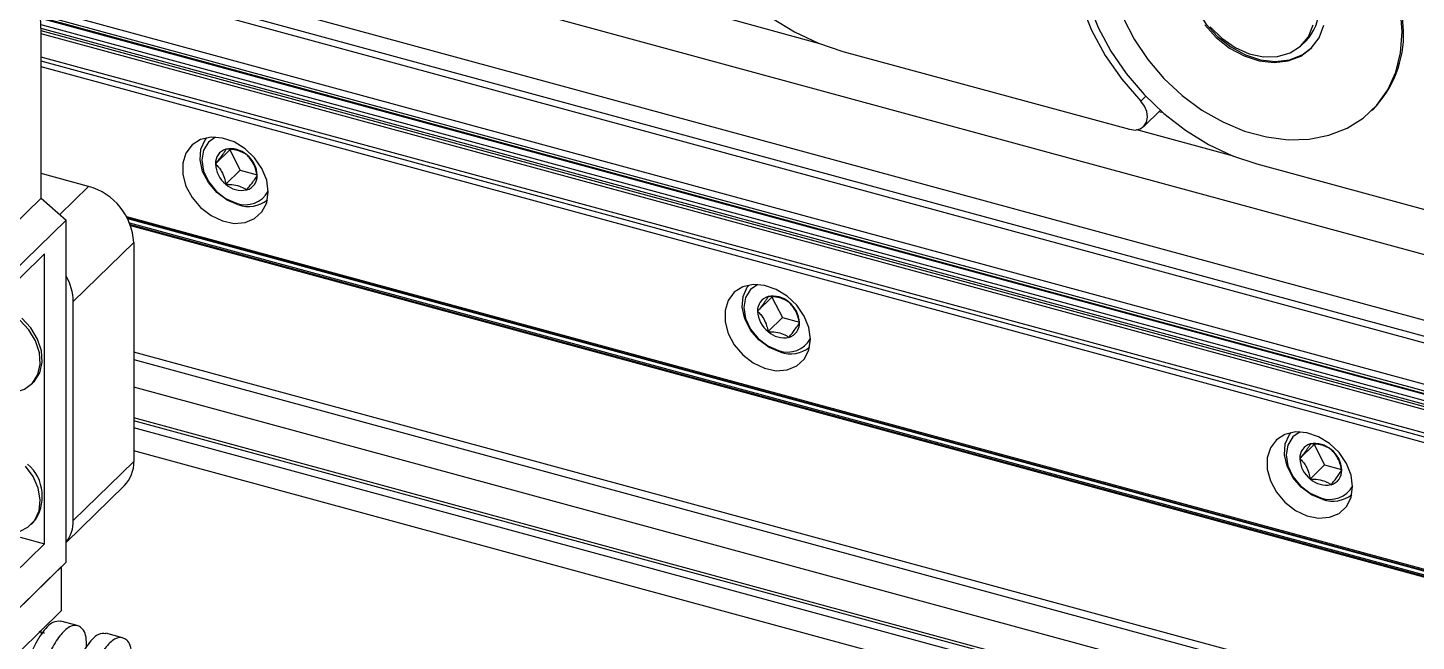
# Model space of a CAD drawing. Header units: millimetres. Extents: x 0 to 3353, y 0 to 2591.
# Drawn here: x 1945.8 to 2081.7, y 2137.6 to 2197.6 of the extents above; entities that cross this region are included whole.
import ezdxf

# ---------------------------------------------------------------- set-up
doc = ezdxf.new("R2010")
doc.units = ezdxf.units.MM
doc.header["$LTSCALE"] = 12

msp = doc.modelspace()

# ---------------------------------------------------------------- linework, layer by layer
at = {"color": 8, "linetype": 'Continuous', "lineweight": 25}
for p, q in [((2625.63, 2027.83), (1947.48, 2212.14)), ((2621.56, 2020.95), (1945.85, 2204.59)), ((2621.35, 2020.35), (1946.17, 2203.85)), ((2597.66, 2022.73), (1947.05, 2199.55)), ((2597.27, 2022.18), (1947.1, 2198.88)), ((2597.09, 2021.89), (1947.12, 2198.54)), ((2596.73, 2021.37), (1947.14, 2197.92)), ((2596.39, 2021.13), (1947.15, 2197.58)), ((2023.34, 2196.08), (2013.87, 2198.66)), ((2595.73, 2020.76), (1947.15, 2197.03)), ((2054.76, 2190.46), (2055.25, 2190.94)), ((2063.85, 2185.08), (2054.37, 2187.65)), ((1948.96, 2179.35), (1951.79, 2182.12)), ((2581.3, 2008.53), (1955.82, 2178.52)), ((2581.3, 2008.34), (1955.9, 2178.31)), ((2570.66, 1998.88), (1956.22, 2165.88)), ((2567.94, 1996.22), (1956.22, 2162.48)), ((2565.29, 1993.64), (1956.22, 2159.17)), ((2564.74, 1993.1), (1956.22, 2158.49)), ((2562.93, 1991.33), (1956.22, 2156.23))]:
    msp.add_line(p, q, dxfattribs=at)
at = {"color": 7, "linetype": 'Continuous', "lineweight": 25}
for p, q in [((2622.06, 2022.36), (1944.47, 2206.52)), ((2597.14, 2021.97), (1947.11, 2198.63)), ((2596.12, 2020.97), (1947.15, 2197.35)), ((1947.15, 2180.96), (1947.15, 2197.2)), ((2070.54, 2195.96), (2070.91, 2196.33)), ((2587.82, 2020.64), (1947.15, 2194.76)), ((2025.6, 2195.33), (2053.67, 2187.7)), ((2587.46, 2020.36), (1947.15, 2194.38)), ((2587, 2019.91), (1947.15, 2193.81)), ((2055.06, 2187.98), (2056.68, 2189.56)), ((2056.97, 2189.31), (2056.54, 2189.42)), ((2077.34, 2189.5), (2077.46, 2189.62)), ((1965.6, 2185.68), (1964.2, 2184.32)), ((1965.6, 2185.68), (1966.63, 2183.69)), ((2066.11, 2184.32), (2094.17, 2176.69)), ((1951.79, 2182.12), (1947.15, 2183.38)), ((1966.63, 2183.69), (1965.22, 2182.32)), ((1966.63, 2183.69), (1968.28, 2183.24)), ((1928.71, 2162.97), (1947.15, 2180.96)), ((1947.15, 2180.96), (1949.58, 2178.8)), ((1949.58, 2178.8), (1931.15, 2160.81)), ((1949.58, 2145.33), (1949.58, 2178.8)), ((2581.3, 2009.06), (1955.52, 2179.13)), ((2581.3, 2008.95), (1955.59, 2179.01)), ((1955.61, 2178.96), (2581.3, 2008.91)), ((2581.3, 2008.38), (1955.88, 2178.36)), ((1955.9, 2178.3), (2581.3, 2008.33)), ((1956.22, 2176.63), (1950.29, 2170.85)), ((1956.22, 2176.63), (1956.22, 2155.2)), ((1947.48, 2175.51), (1933.25, 2161.61)), ((1947.48, 2147.13), (1947.48, 2175.51)), ((1950.29, 2149.42), (1950.29, 2170.85)), ((2018.67, 2171.26), (2017.27, 2169.89)), ((2018.67, 2171.26), (2019.69, 2169.27)), ((2019.69, 2169.27), (2018.29, 2167.9)), ((2019.69, 2169.27), (2021.35, 2168.82)), ((1956.22, 2165.16), (2570.09, 1998.33)), ((1946.18, 2162.75), (1946.38, 2162.94)), ((2565.51, 1993.86), (1956.22, 2159.45)), ((2071.73, 2156.84), (2070.33, 2155.47)), ((2071.73, 2156.84), (2072.76, 2154.85)), ((1950.29, 2149.42), (1956.22, 2155.2)), ((2072.76, 2154.85), (2071.36, 2153.48)), ((2072.76, 2154.85), (2074.41, 2154.4)), ((1949.58, 2147.26), (1955.29, 2152.83)), ((1946.18, 2149.03), (1946.38, 2149.22)), ((1933.25, 2133.24), (1947.48, 2147.13)), ((1945.08, 2147.79), (1947.48, 2147.13)), ((1931.15, 2127.33), (1949.58, 2145.33)), ((1949.11, 2144.87), (1931.61, 2127.79)), ((1949.11, 2144.87), (1949.11, 2140.58)), ((1949.11, 2140.58), (1931.61, 2123.5)), ((1950.68, 2139.14), (1949.06, 2139.58)), ((1947.18, 2138.3), (1947.15, 2138.67)), ((1955.1, 2137.94), (1953.49, 2138.38))]:
    msp.add_line(p, q, dxfattribs=at)
at = {"color": 7, "linetype": 'Continuous', "lineweight": 25, "flags": 128}
for points in [[(2025.6, 2229.18), (2023.22, 2229.67), (2020.89, 2229.84), (2018.64, 2229.67), (2016.53, 2229.19), (2014.58, 2228.38), (2012.84, 2227.28), (2011.33, 2225.9), (2010.09, 2224.26), (2009.14, 2222.4), (2008.5, 2220.35), (2008.18, 2218.15), (2008.18, 2215.84), (2008.5, 2213.46), (2009.14, 2211.06), (2010.09, 2208.68), (2011.33, 2206.37), (2012.84, 2204.17), (2014.58, 2202.12), (2016.53, 2200.26), (2018.64, 2198.62), (2020.89, 2197.24), (2023.22, 2196.13), (2025.6, 2195.33)], [(2054.76, 2218.2), (2052.9, 2217.06), (2051.28, 2215.61), (2049.95, 2213.89), (2048.93, 2211.92), (2048.24, 2209.76), (2047.89, 2207.42), (2047.89, 2204.97), (2048.24, 2202.45), (2048.93, 2199.91), (2049.95, 2197.39), (2051.28, 2194.94), (2052.9, 2192.62), (2054.76, 2190.46)], [(2066.11, 2218.18), (2063.73, 2218.66), (2061.4, 2218.83), (2059.15, 2218.67), (2057.03, 2218.18), (2055.09, 2217.37), (2053.34, 2216.27), (2051.84, 2214.89), (2050.6, 2213.25), (2049.65, 2211.39), (2049.01, 2209.34), (2048.68, 2207.14), (2048.68, 2204.83), (2049.01, 2202.45), (2049.65, 2200.05), (2050.6, 2197.67), (2051.84, 2195.36), (2053.34, 2193.16), (2055.09, 2191.11), (2057.03, 2189.25), (2059.15, 2187.61), (2061.4, 2186.23), (2063.73, 2185.12), (2066.11, 2184.32)], [(2080.48, 2197.34), (2080.32, 2199.46), (2079.84, 2201.62), (2079.06, 2203.77), (2077.98, 2205.87), (2076.65, 2207.86), (2075.07, 2209.7), (2073.3, 2211.36), (2071.36, 2212.79), (2069.31, 2213.96), (2067.18, 2214.84), (2065.04, 2215.43), (2062.91, 2215.7), (2060.86, 2215.64), (2058.92, 2215.26), (2057.15, 2214.57), (2055.57, 2213.58), (2054.76, 2212.88)], [(1947.15, 2197.2), (1947.06, 2199.42), (1946.81, 2201.44), (1946.39, 2203.2), (1945.81, 2204.69), (1945.08, 2205.87), (1944.22, 2206.72), (1943.25, 2207.22), (1942.17, 2207.38), (1941.02, 2207.17), (1939.81, 2206.61), (1938.56, 2205.71), (1937.3, 2204.48), (1936.06, 2202.95), (1934.84, 2201.15), (1933.69, 2199.1), (1932.62, 2196.85), (1931.64, 2194.44), (1930.78, 2191.91), (1930.06, 2189.32), (1929.48, 2186.7), (1929.06, 2184.11), (1928.8, 2181.6), (1928.71, 2179.21)], [(2060.7, 2206.79), (2060.24, 2206.27), (2059.61, 2205.13), (2059.3, 2203.82), (2059.3, 2202.38), (2059.61, 2200.89), (2060.24, 2199.42), (2061.13, 2198.03), (2062.26, 2196.79), (2063.57, 2195.77), (2065, 2194.99), (2066.48, 2194.51), (2067.94, 2194.35), (2069.32, 2194.5), (2070.55, 2194.98), (2071.52, 2195.7)], [(2080.36, 2197.23), (2080.2, 2199.35)], [(2053.04, 2198.61), (2054.12, 2196.51), (2055.46, 2194.52), (2057.03, 2192.68), (2058.81, 2191.02), (2060.74, 2189.59), (2062.8, 2188.42), (2064.92, 2187.53), (2067.07, 2186.95), (2069.19, 2186.68), (2071.24, 2186.74), (2073.18, 2187.12), (2074.95, 2187.81), (2076.53, 2188.8), (2077.87, 2190.06), (2078.94, 2191.57), (2079.73, 2193.29), (2080.2, 2195.19), (2080.36, 2197.23)], [(2061.02, 2197.92), (2062.15, 2196.68), (2063.46, 2195.65), (2064.88, 2194.88), (2066.36, 2194.4), (2067.83, 2194.23), (2069.2, 2194.39), (2070.43, 2194.86), (2071.45, 2195.63), (2072.21, 2196.65), (2072.69, 2197.89)], [(2061.56, 2197.73), (2062.7, 2196.61), (2063.99, 2195.71), (2065.38, 2195.1), (2066.79, 2194.79), (2068.14, 2194.82), (2069.37, 2195.17), (2070.39, 2195.83), (2071.17, 2196.76), (2071.65, 2197.92)], [(2053.67, 2187.7), (2054.2, 2187.63), (2054.69, 2187.74), (2055.08, 2188), (2055.34, 2188.4), (2055.43, 2188.89), (2055.36, 2189.43), (2055.13, 2189.97), (2054.76, 2190.46)], [(1969.37, 2181.57), (1969.22, 2182.71), (1968.76, 2183.85), (1968.04, 2184.91), (1967.11, 2185.8), (1966.03, 2186.47), (1964.89, 2186.85), (1963.77, 2186.93), (1962.75, 2186.7), (1961.91, 2186.17), (1961.32, 2185.38), (1961.01, 2184.4), (1961.01, 2183.29), (1961.32, 2182.14), (1961.91, 2181.03), (1962.75, 2180.04), (1963.77, 2179.26), (1964.89, 2178.73), (1966.03, 2178.49), (1967.11, 2178.57), (1968.04, 2178.96), (1968.76, 2179.62), (1969.22, 2180.51), (1969.37, 2181.57)], [(1966.44, 2180.31), (1965.34, 2180.77), (1964.33, 2181.52), (1963.51, 2182.48), (1962.95, 2183.57), (1962.7, 2184.7), (1962.78, 2185.76), (1963.19, 2186.66), (1963.36, 2186.88)], [(1964.22, 2186.94), (1963.51, 2186.43), (1963.03, 2185.65), (1962.86, 2184.68), (1963.03, 2183.62), (1963.51, 2182.58), (1964.26, 2181.65), (1965.2, 2180.93), (1966.25, 2180.48)], [(2022.44, 2167.15), (2022.28, 2168.29), (2021.83, 2169.43), (2021.11, 2170.49), (2020.17, 2171.38), (2019.09, 2172.04), (2017.95, 2172.43), (2016.83, 2172.51), (2015.82, 2172.28), (2014.98, 2171.75), (2014.38, 2170.96), (2014.08, 2169.98), (2014.08, 2168.87), (2014.38, 2167.72), (2014.98, 2166.61), (2015.82, 2165.62), (2016.83, 2164.84), (2017.95, 2164.31), (2019.09, 2164.07), (2020.17, 2164.15), (2021.11, 2164.54), (2021.83, 2165.2), (2022.28, 2166.09), (2022.44, 2167.15)], [(2019.51, 2165.89), (2018.4, 2166.35), (2017.39, 2167.1), (2016.57, 2168.06), (2016.01, 2169.15), (2015.76, 2170.28), (2015.85, 2171.34), (2016.25, 2172.24), (2016.43, 2172.46)], [(2017.29, 2172.51), (2016.57, 2172.01), (2016.09, 2171.23), (2015.93, 2170.26), (2016.09, 2169.2), (2016.57, 2168.15), (2017.32, 2167.23), (2018.27, 2166.5), (2019.31, 2166.06)], [(1944.13, 2161.92), (1944.53, 2161.96), (1945.51, 2162.26), (1946.29, 2162.86), (1946.82, 2163.7), (1947.06, 2164.72), (1946.98, 2165.84), (1946.6, 2166.99), (1945.95, 2168.08), (1945.06, 2169.02)], [(1946.38, 2162.94), (1946.48, 2163.05), (1947.01, 2163.88), (1947.25, 2164.91), (1947.17, 2166.03), (1946.79, 2167.18), (1946.14, 2168.27), (1945.25, 2169.21)], [(2075.5, 2152.73), (2075.35, 2153.87), (2074.89, 2155.01), (2074.17, 2156.06), (2073.24, 2156.96), (2072.16, 2157.62), (2071.02, 2158.01), (2069.9, 2158.09), (2068.88, 2157.85), (2068.04, 2157.32), (2067.45, 2156.54), (2067.14, 2155.55), (2067.14, 2154.45), (2067.45, 2153.29), (2068.04, 2152.18), (2068.88, 2151.2), (2069.9, 2150.41), (2071.02, 2149.88), (2072.16, 2149.65), (2073.24, 2149.73), (2074.17, 2150.11), (2074.89, 2150.78), (2075.35, 2151.67), (2075.5, 2152.73)], [(2072.57, 2151.47), (2071.47, 2151.93), (2070.46, 2152.68), (2069.64, 2153.64), (2069.08, 2154.73), (2068.83, 2155.86), (2068.91, 2156.92), (2069.32, 2157.82), (2069.49, 2158.03)], [(2070.35, 2158.09), (2069.64, 2157.59), (2069.16, 2156.8), (2068.99, 2155.84), (2069.16, 2154.78), (2069.64, 2153.73), (2070.39, 2152.8), (2071.33, 2152.08), (2072.38, 2151.64)], [(1945.08, 2148.37), (1945.84, 2148.75), (1946.53, 2149.44), (1946.95, 2150.36), (1947.06, 2151.43), (1946.87, 2152.58), (1946.38, 2153.71), (1945.63, 2154.75)]]:
    msp.add_lwpolyline(points, dxfattribs=at)
at = {"color": 7, "linetype": 'Continuous', "lineweight": 25}
for centre, radius, start, end in [((2067.73, 2199.46), 4.47, 315.5096, 1.7561), ((2069.9, 2197.03), 10.59, 315.5761, 1.6897), ((1965.63, 2184.38), 1.43, 106.4011, 182.7899), ((1965.71, 2183.5), 2.3, 47.4605, 102.1305), ((1965.6, 2183.08), 2.7, 2.6127, 51.6756), ((1966.9, 2184.44), 2.7, 182.6127, 231.6756), ((1966.86, 2183.14), 1.43, 286.4011, 2.7899), ((1950.15, 2176.27), 6.07, 3.3916, 74.3338), ((1966.78, 2184.02), 2.3, 227.4605, 282.1305), ((1967.13, 2182.87), 2.55, 249.6404, 331.62), ((1967.41, 2183.22), 3.07, 251.7031, 307.9246), ((1945.1, 2170.75), 5.19, 1.1109, 30.2821), ((2018.69, 2169.96), 1.43, 106.4011, 182.7899), ((2018.77, 2169.08), 2.3, 47.4605, 102.1305), ((2018.66, 2168.66), 2.7, 2.6127, 51.6756), ((2019.96, 2170.02), 2.7, 182.6127, 231.6756), ((2019.93, 2168.71), 1.43, 286.4011, 2.7899), ((2019.85, 2169.6), 2.3, 227.4605, 282.1305), ((2020.2, 2168.45), 2.55, 249.6404, 331.6202), ((2020.47, 2168.8), 3.07, 251.7031, 307.9245), ((2071.76, 2155.54), 1.43, 106.4011, 182.7899), ((2071.84, 2154.65), 2.3, 47.4605, 102.1305), ((1952.99, 2155.1), 3.23, 315.3545, 1.9113), ((2073.03, 2155.59), 2.7, 182.6127, 231.6756), ((2071.73, 2154.24), 2.7, 2.6127, 51.6756), ((1943.08, 2151.79), 4.18, 322.1027, 49.009), ((2073, 2154.29), 1.43, 286.4011, 2.7899), ((2072.91, 2155.18), 2.3, 227.4605, 282.1305), ((2073.26, 2154.03), 2.55, 249.6404, 331.6199), ((2073.54, 2154.38), 3.07, 251.7031, 307.9246), ((1946.96, 2149.34), 3.33, 321.9499, 1.3502)]:
    msp.add_arc(centre, radius, start, end, dxfattribs=at)
for points, knots in [([(1965.22, 2185.75), (1965.19, 2185.69), (1965.12, 2185.55), (1964.91, 2185.24), (1964.59, 2184.81), (1964.32, 2184.47), (1964.2, 2184.32)], [0, 0, 0, 0, 0.216453, 0.440306, 0.751896, 1, 1, 1, 1]), ([(1967.27, 2185.2), (1967.18, 2185.26), (1966.93, 2185.42), (1966.39, 2185.65), (1965.74, 2185.74), (1965.35, 2185.75), (1965.22, 2185.75)], [0, 0, 0, 0, 0.180942, 0.506293, 0.843975, 1, 1, 1, 1]), ([(1968.29, 2183.2), (1968.25, 2183.37), (1968.18, 2183.72), (1967.97, 2184.29), (1967.65, 2184.81), (1967.39, 2185.08), (1967.27, 2185.2)], [0, 0, 0, 0, 0.216453, 0.440306, 0.751896, 1, 1, 1, 1]), ([(1964.2, 2184.32), (1964.31, 2184.21), (1964.52, 2184), (1964.84, 2183.54), (1965.09, 2182.96), (1965.18, 2182.52), (1965.22, 2182.32)], [0, 0, 0, 0, 0.216453, 0.440306, 0.751896, 1, 1, 1, 1]), ([(1967.27, 2181.77), (1967.37, 2181.9), (1967.58, 2182.17), (1967.9, 2182.59), (1968.15, 2182.96), (1968.25, 2183.13), (1968.29, 2183.2)], [0, 0, 0, 0, 0.216453, 0.440306, 0.751896, 1, 1, 1, 1]), ([(1965.22, 2182.32), (1965.35, 2182.32), (1965.74, 2182.31), (1966.39, 2182.22), (1966.93, 2181.99), (1967.18, 2181.83), (1967.27, 2181.77)], [0, 0, 0, 0, 0.156025, 0.493707, 0.819058, 1, 1, 1, 1]), ([(2018.29, 2171.33), (2018.25, 2171.26), (2018.18, 2171.13), (2017.97, 2170.82), (2017.66, 2170.38), (2017.39, 2170.04), (2017.27, 2169.89)], [0, 0, 0, 0, 0.216453, 0.440306, 0.751896, 1, 1, 1, 1]), ([(2020.33, 2170.77), (2020.24, 2170.83), (2020, 2171), (2019.46, 2171.22), (2018.81, 2171.32), (2018.41, 2171.33), (2018.29, 2171.33)], [0, 0, 0, 0, 0.180942, 0.506293, 0.843975, 1, 1, 1, 1]), ([(2021.35, 2168.78), (2021.32, 2168.95), (2021.24, 2169.3), (2021.04, 2169.87), (2020.72, 2170.39), (2020.45, 2170.66), (2020.33, 2170.77)], [0, 0, 0, 0, 0.216453, 0.440306, 0.751896, 1, 1, 1, 1]), ([(2017.27, 2169.89), (2017.37, 2169.79), (2017.58, 2169.58), (2017.91, 2169.12), (2018.15, 2168.53), (2018.25, 2168.1), (2018.29, 2167.9)], [0, 0, 0, 0, 0.216453, 0.440306, 0.751896, 1, 1, 1, 1]), ([(2020.33, 2167.35), (2020.44, 2167.48), (2020.65, 2167.74), (2020.97, 2168.17), (2021.22, 2168.54), (2021.31, 2168.71), (2021.35, 2168.78)], [0, 0, 0, 0, 0.216453, 0.440306, 0.751896, 1, 1, 1, 1]), ([(2018.29, 2167.9), (2018.41, 2167.9), (2018.81, 2167.89), (2019.46, 2167.8), (2020, 2167.57), (2020.24, 2167.41), (2020.33, 2167.35)], [0, 0, 0, 0, 0.156025, 0.493707, 0.819058, 1, 1, 1, 1]), ([(2071.36, 2156.91), (2071.32, 2156.84), (2071.25, 2156.71), (2071.04, 2156.39), (2070.72, 2155.96), (2070.45, 2155.62), (2070.33, 2155.47)], [0, 0, 0, 0, 0.216453, 0.440306, 0.751896, 1, 1, 1, 1]), ([(2073.4, 2156.35), (2073.31, 2156.41), (2073.06, 2156.58), (2072.52, 2156.8), (2071.88, 2156.9), (2071.48, 2156.91), (2071.36, 2156.91)], [0, 0, 0, 0, 0.180942, 0.506293, 0.843975, 1, 1, 1, 1]), ([(2070.33, 2155.47), (2070.44, 2155.37), (2070.65, 2155.16), (2070.97, 2154.7), (2071.22, 2154.11), (2071.31, 2153.67), (2071.36, 2153.48)], [0, 0, 0, 0, 0.216453, 0.440306, 0.751896, 1, 1, 1, 1]), ([(2074.42, 2154.36), (2074.38, 2154.53), (2074.31, 2154.88), (2074.1, 2155.45), (2073.78, 2155.96), (2073.52, 2156.23), (2073.4, 2156.35)], [0, 0, 0, 0, 0.216453, 0.440306, 0.751896, 1, 1, 1, 1]), ([(2073.4, 2152.92), (2073.5, 2153.06), (2073.71, 2153.32), (2074.03, 2153.75), (2074.28, 2154.12), (2074.38, 2154.29), (2074.42, 2154.36)], [0, 0, 0, 0, 0.216453, 0.440306, 0.751896, 1, 1, 1, 1]), ([(2071.36, 2153.48), (2071.48, 2153.48), (2071.88, 2153.47), (2072.52, 2153.37), (2073.06, 2153.15), (2073.31, 2152.98), (2073.4, 2152.92)], [0, 0, 0, 0, 0.156025, 0.493707, 0.819058, 1, 1, 1, 1]), ([(1949.06, 2139.55), (1948.81, 2139.56), (1948.24, 2139.59), (1947.18, 2138.45), (1946.06, 2136.42), (1945.18, 2133.69), (1944.69, 2130.66), (1944.66, 2127.92), (1945.09, 2125.75), (1945.86, 2124.32), (1946.55, 2123.61), (1947.02, 2123.6), (1947.09, 2123.59)], [0, 0, 0, 0, 0.093841, 0.213971, 0.329235, 0.448644, 0.570029, 0.687166, 0.78724, 0.887128, 0.982994, 1, 1, 1, 1]), ([(1951.6, 2137.1), (1951.59, 2137.41), (1951.56, 2138.43), (1950.93, 2139.21), (1950, 2139.2), (1948.99, 2138.24), (1948.04, 2136.71), (1947.22, 2134.67), (1946.61, 2132.24), (1946.29, 2129.67), (1946.31, 2127.22), (1946.76, 2125.17), (1947.55, 2123.72), (1948.58, 2123.04), (1949.5, 2122.91), (1950.06, 2123.23), (1950.16, 2123.29)], [0, 0, 0, 0, 0.040291, 0.132561, 0.226536, 0.302637, 0.375951, 0.449865, 0.526076, 0.604298, 0.6806, 0.760119, 0.835596, 0.908148, 0.983315, 1, 1, 1, 1]), ([(1947.48, 2138.38), (1947.43, 2138.39), (1947.34, 2138.4), (1947.03, 2138.49), (1946.92, 2138.63), (1946.94, 2138.59), (1946.94, 2138.59)], [0, 0, 0, 0, 0.4092145, 0.7217878, 0.9627653, 1, 1, 1, 1]), ([(1953.48, 2138.34), (1953.23, 2138.36), (1952.66, 2138.39), (1951.61, 2137.25), (1950.48, 2135.21), (1949.6, 2132.49), (1949.12, 2129.46), (1949.08, 2126.72), (1949.51, 2124.54), (1950.28, 2123.12), (1950.97, 2122.41), (1951.44, 2122.39), (1951.51, 2122.39)], [0, 0, 0, 0, 0.093841, 0.213971, 0.329235, 0.448644, 0.570029, 0.687166, 0.78724, 0.887128, 0.982994, 1, 1, 1, 1]), ([(1956.02, 2135.9), (1956.01, 2136.21), (1955.98, 2137.23), (1955.35, 2138.01), (1954.42, 2138), (1953.41, 2137.03), (1952.47, 2135.51), (1951.64, 2133.47), (1951.03, 2131.04), (1950.71, 2128.47), (1950.73, 2126.02), (1951.18, 2123.97), (1951.97, 2122.52), (1953, 2121.84), (1953.95, 2121.71), (1954.53, 2122.05), (1954.66, 2122.13)], [0, 0, 0, 0, 0.040128, 0.132022, 0.225615, 0.301407, 0.374422, 0.448036, 0.523937, 0.60184, 0.677832, 0.757028, 0.832198, 0.904455, 0.979316, 1, 1, 1, 1])]:
    msp.add_open_spline(points, degree=3, knots=knots, dxfattribs=at)

doc.saveas('drawing.dxf')
